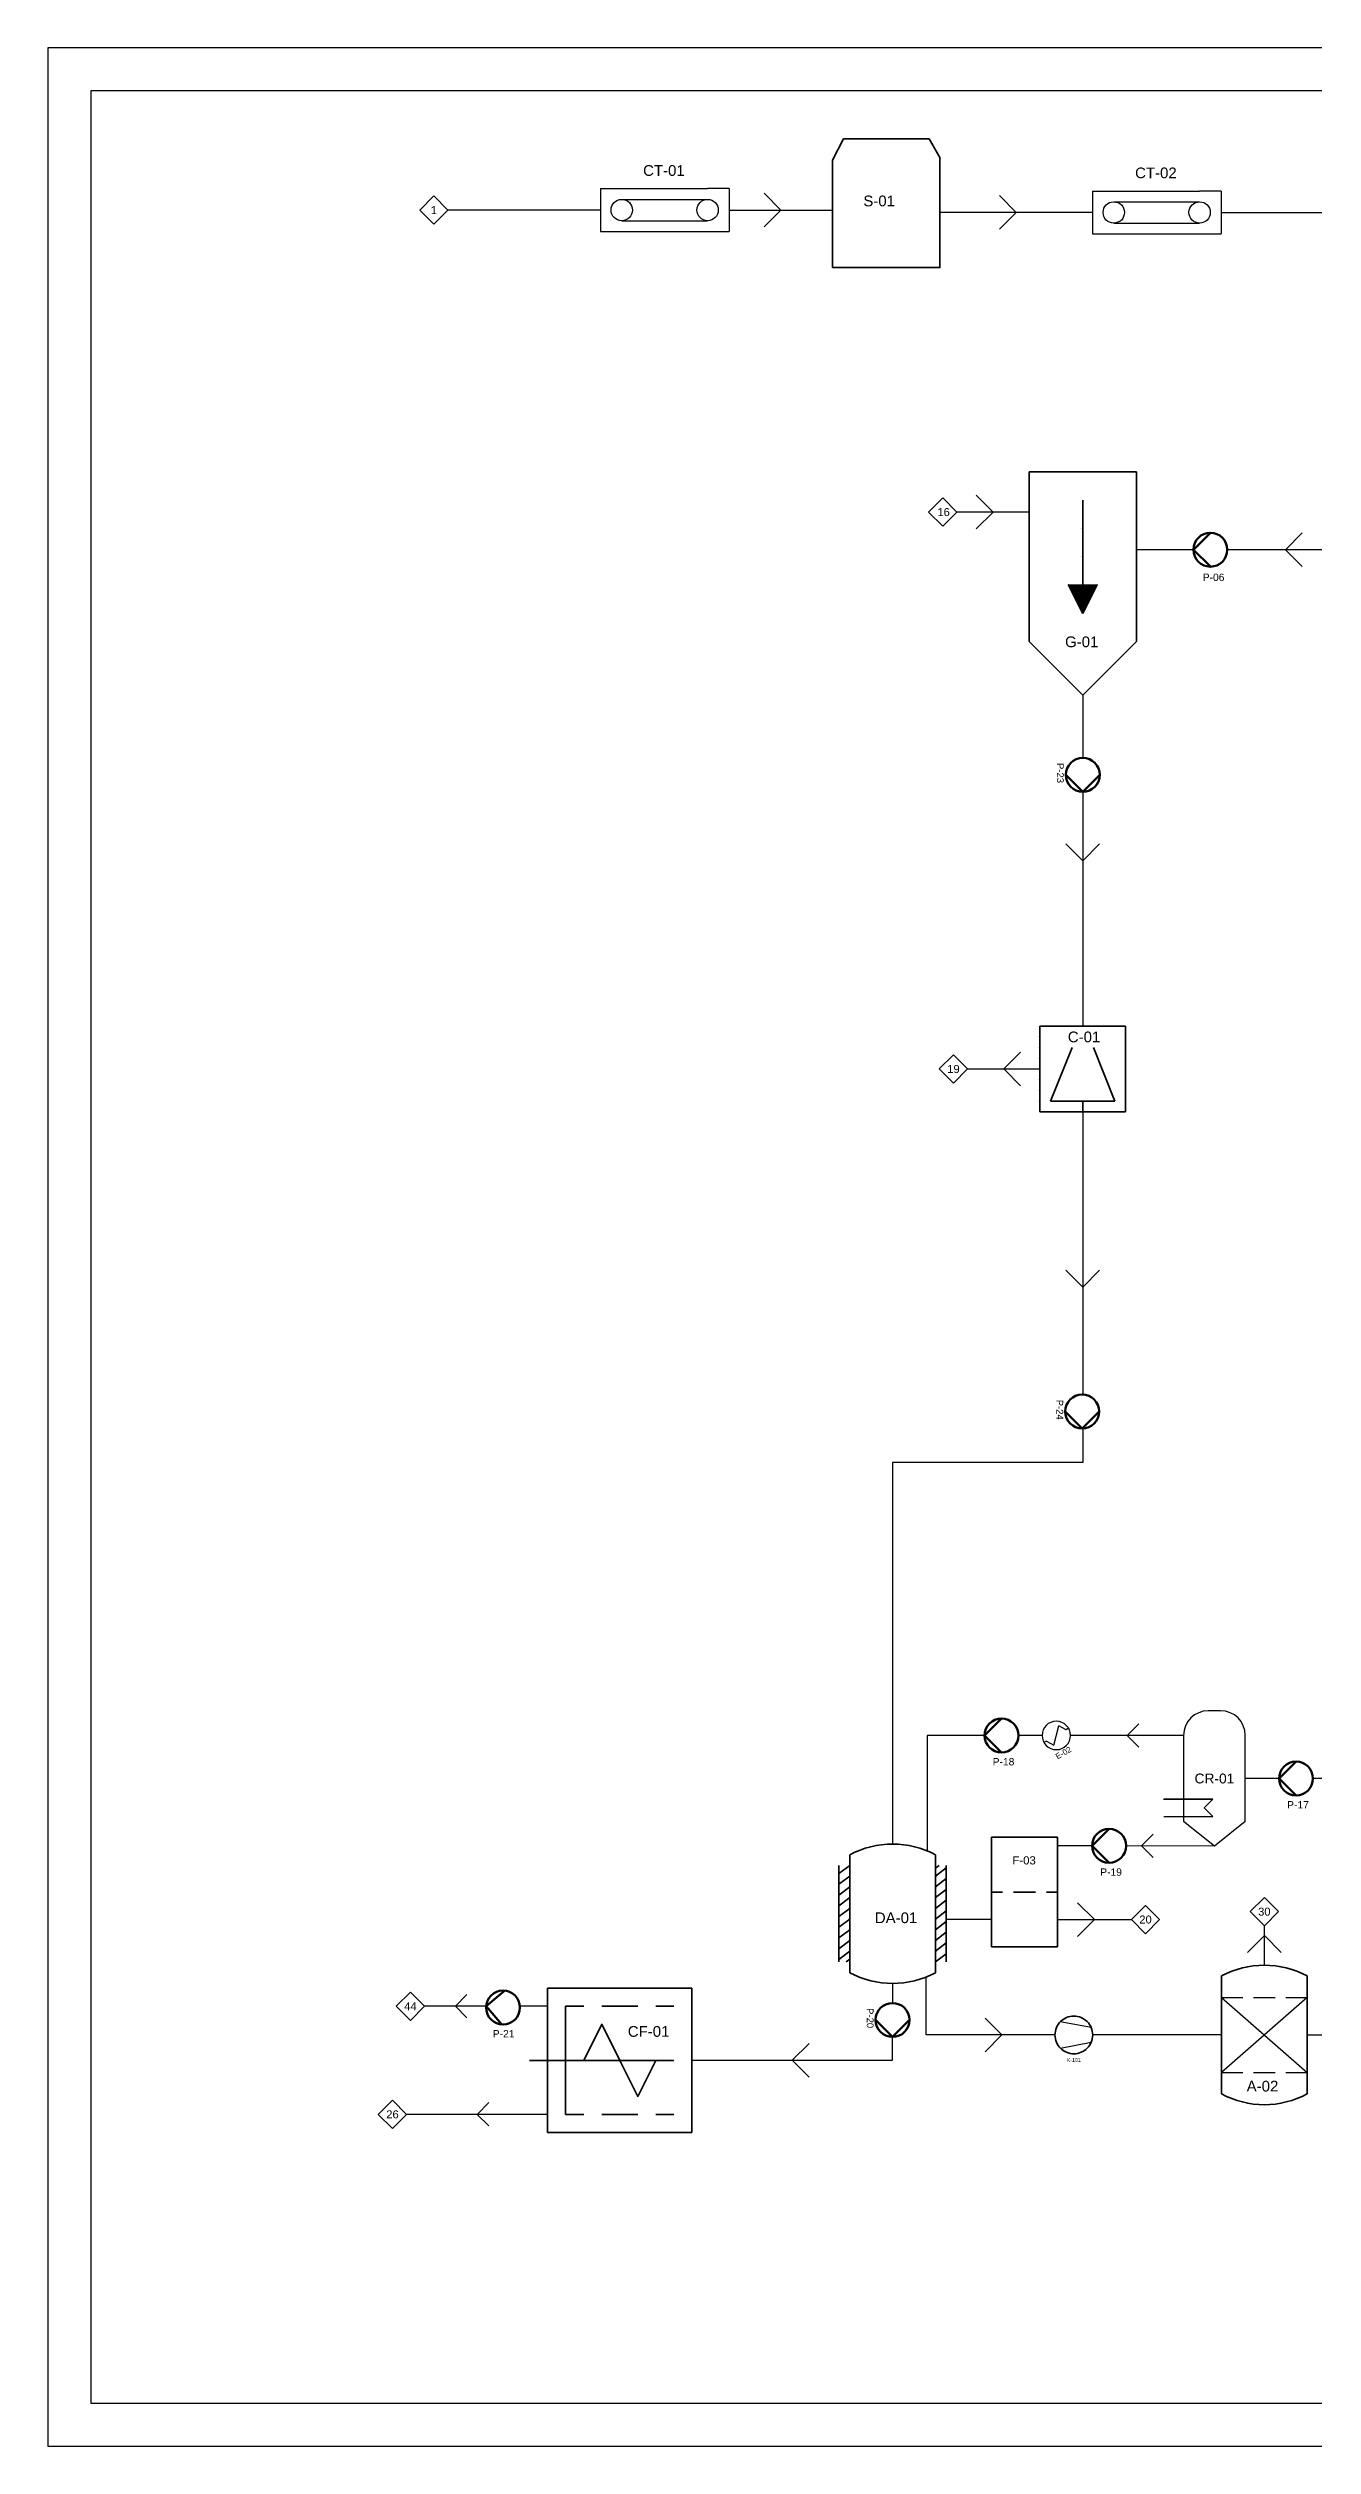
# Paper-space layout 'MPRE' of a CAD drawing. Header units: inches, sheet in millimetres. Extents: x 10 to 410, y 10 to 291.
# Drawn here: x 10 to 158, y 10 to 290.6 of the extents above; entities that cross this region are included whole.
import ezdxf
from ezdxf.enums import TextEntityAlignment as Align

# ---------------------------------------------------------------- set-up
doc = ezdxf.new("R2010")
doc.units = ezdxf.units.IN
doc.header["$LTSCALE"] = 5
doc.header["$MEASUREMENT"] = 0
doc.linetypes.add('ACAD_ISO08W100', pattern=[36, 24, -3, 6, -3])
doc.linetypes.add('LÍNEAS_OCULTAS2', pattern=[0.1875, 0.125, -0.0625])
doc.layers.add('Equipos', color=2, linetype='Continuous')
doc.layers.add('Info_TAGS', color=1, linetype='Continuous')
doc.styles.add('TEXTO_CUADRO', font='arial.ttf', dxfattribs={"height": 2})
doc.styles.add('TEXTO_INSTRUMENTOS', font='arial.ttf', dxfattribs={"height": 1})

# ---------------------------------------------------------------- blocks, each defined once
blk = doc.blocks.new('secador generico')
at = {"lineweight": 35}
for p, q in [((274.89, 256.09), (275.89, 258.09)), ((275.89, 258.09), (276.89, 258.09)), ((283.89, 258.09), (284.89, 256.36))]:
    blk.add_line(p, q, dxfattribs=at)
for points in [[(275.89, 258.09), (283.89, 258.09)], [(284.89, 256.36), (284.89, 246.09), (274.89, 246.09)], [(274.89, 246.09), (274.89, 256.09)]]:
    blk.add_lwpolyline(points, dxfattribs=at)
blk = doc.blocks.new('separar por gravedad')
at = {"linetype": 'ACAD_ISO08W100', "lineweight": 35}
h = blk.add_hatch(color=256, dxfattribs=at)
h.dxf.hatch_style = 1
h.paths.add_polyline_path([(240.74, 136.1), (239.42, 136.1), (240.74, 133.46)])
h.paths.add_polyline_path([(242.06, 136.1), (240.74, 136.1), (240.74, 133.46)])
for p, q in [((240.74, 144.01), (240.74, 133.46)), ((239.42, 136.1), (242.06, 136.1)), ((239.42, 136.1), (240.74, 133.46)), ((242.06, 136.1), (240.74, 133.46)), ((235.74, 130.83), (240.74, 125.83)), ((240.74, 125.83), (245.74, 130.83))]:
    blk.add_line(p, q, dxfattribs=at)
for points in [[(240.74, 146.65), (235.74, 146.65), (235.74, 130.83)], [(240.74, 146.65), (245.74, 146.65), (245.74, 130.83)]]:
    blk.add_lwpolyline(points, dxfattribs=at)
for p in [(240.74, 141.37), (240.74, 138.74), (239.42, 136.1), (240.74, 136.1), (240.74, 136.1), (242.06, 136.1)]:
    blk.add_point(p, dxfattribs=at)
at = {"linetype": 'ACAD_ISO08W100', "lineweight": 35, "style": 'TEXTO_INSTRUMENTOS', "flags": 4}
blk.add_attdef('TAG', (237.5, 129.67), '', height=1.9, dxfattribs=at)
blk = doc.blocks.new('A$C45ff1081')
at = {"lineweight": 35}
blk.add_blockref('separar por gravedad', (-235.74, -123.61), dxfattribs=at)
blk = doc.blocks.new('centrifugadora')
at = {"lineweight": 35}
for p, q in [((108.4, 212.32), (108.4, 208.32)), ((108.4, 212.32), (116.4, 212.32)), ((111.4, 210.32), (109.4, 205.32)), ((113.4, 210.32), (115.4, 205.32)), ((116.4, 212.32), (116.4, 208.32)), ((108.4, 204.32), (108.4, 208.32)), ((116.4, 204.32), (116.4, 208.32)), ((108.4, 204.32), (112.4, 204.32)), ((109.4, 205.32), (115.4, 205.32)), ((112.4, 205.32), (112.4, 204.32)), ((116.4, 204.32), (112.4, 204.32))]:
    blk.add_line(p, q, dxfattribs=at)
for p in [(108.4, 211.32), (108.4, 210.32), (108.4, 209.32), (108.4, 207.32), (108.4, 206.32), (108.4, 205.32)]:
    blk.add_point(p, dxfattribs=at)
blk = doc.blocks.new('VAPORIZADOR')
for p, q in [((7.5, 13.75), (5, 13.75)), ((0, 8.75), (0, -8.75)), ((12.5, -8.75), (12.5, 8.75)), ((5.95, -4.2), (-4.05, -4.2)), ((4.18, -5.97), (5.95, -4.2)), ((-4.05, -7.74), (5.95, -7.74)), ((6.25, -13.75), (0, -8.75)), ((5.95, -7.74), (4.18, -5.97)), ((12.5, -8.75), (6.25, -13.75))]:
    blk.add_line(p, q)
for centre, start, end in [((5, 8.75), 90, 180), ((7.5, 8.75), 0, 90)]:
    blk.add_arc(centre, 5, start, end)
at = {"style": 'TEXTO_CUADRO'}
blk.add_attdef('TAG', text='', height=2, dxfattribs=at).set_placement((6.25, 0), align=Align.MIDDLE_CENTER)
blk = doc.blocks.new('vessel with dished ends')
at = {"lineweight": 35}
for p, q in [((128, 243.23), (128, 254.23)), ((136, 254.23), (136, 243.23))]:
    blk.add_line(p, q, dxfattribs=at)
for centre, start, end in [((132, 246.73), 61.9275, 118.0725), ((132, 250.73), 241.9275, 298.0725)]:
    blk.add_arc(centre, 8.5, start, end, dxfattribs=at)
blk = doc.blocks.new('Tanque con camisa')
at = {"layer": 'Equipos', "color": 18, "lineweight": 35, "true_color": 0x000000}
for p, q in [((177.24, 250.99), (177.24, 241.99)), ((187.24, 241.99), (187.24, 250.99))]:
    blk.add_line(p, q, dxfattribs=at)
at = {"layer": 'Info_TAGS', "color": 18, "lineweight": 35, "true_color": 0x000000}
for p, q in [((178.24, 250.99), (177.24, 250.23)), ((178.24, 250.99), (178.24, 249.99)), ((178.24, 250.99), (178.24, 241.99)), ((186.24, 241.99), (186.24, 250.99)), ((186.24, 250.74), (186.57, 250.99)), ((186.24, 249.99), (187.24, 250.76)), ((178.24, 249.99), (177.24, 249.23)), ((178.24, 248.99), (177.24, 248.23)), ((186.24, 248.99), (187.24, 249.76)), ((186.24, 247.99), (187.24, 248.76)), ((178.24, 247.99), (177.24, 247.23)), ((178.24, 246.99), (177.24, 246.23)), ((178.24, 245.99), (177.24, 245.23)), ((186.24, 246.99), (187.24, 247.76)), ((186.24, 245.99), (187.24, 246.76)), ((178.24, 244.99), (177.24, 244.23)), ((178.24, 243.99), (177.24, 243.23)), ((186.24, 244.99), (187.24, 245.76)), ((186.24, 243.99), (187.24, 244.76)), ((186.24, 242.99), (187.24, 243.76)), ((178.24, 242.99), (177.24, 242.23)), ((178.24, 242.25), (177.9, 241.99)), ((186.24, 241.99), (186.24, 242.99)), ((186.24, 241.99), (187.24, 242.76))]:
    blk.add_line(p, q, dxfattribs=at)
for p in [(178.24, 249.99), (178.24, 249.99), (178.24, 248.99), (178.24, 248.99), (186.24, 249.99), (186.24, 249.99), (186.24, 248.99), (186.24, 248.99), (178.24, 247.99), (178.24, 247.99), (178.24, 246.99), (178.24, 246.99), (178.24, 245.99), (178.24, 245.99), (186.24, 247.99), (186.24, 247.99), (186.24, 246.99), (186.24, 246.99), (186.24, 245.99), (186.24, 245.99), (178.24, 244.99), (178.24, 244.99), (178.24, 243.99), (178.24, 243.99), (186.24, 244.99), (186.24, 244.99), (186.24, 243.99), (186.24, 243.99), (178.24, 242.99), (178.24, 242.99), (186.24, 242.99), (186.24, 242.99)]:
    blk.add_point(p, dxfattribs=at)
at = {"lineweight": 35}
blk.add_blockref('vessel with dished ends', (50.24, -2.24), dxfattribs=at)
blk = doc.blocks.new('decantador centrifugo')
at = {"lineweight": 35}
for p, q in [((259.3, 253.09), (260.3, 253.09)), ((261.3, 253.09), (263.3, 253.09)), ((264.3, 253.09), (265.3, 253.09)), ((259.3, 250.09), (257.3, 250.09)), ((259.3, 250.09), (259.3, 247.09)), ((259.3, 247.09), (260.3, 247.09)), ((261.3, 247.09), (263.3, 247.09)), ((264.3, 247.09), (265.3, 247.09))]:
    blk.add_line(p, q, dxfattribs=at)
for points in [[(258.3, 254.09), (266.3, 254.09), (266.3, 246.09), (258.3, 246.09), (258.3, 254.09)], [(259.3, 253.09), (259.3, 250.09), (260.3, 250.09), (261.3, 252.09), (262.3, 250.09), (263.3, 248.09), (264.3, 250.09), (265.3, 250.09)], [(260.3, 250.09), (262.3, 250.09), (264.3, 250.09)], [(260.3, 250.09), (262.3, 250.09), (264.3, 250.09)]]:
    blk.add_lwpolyline(points, dxfattribs=at)
at = {"layer": 'Equipos', "lineweight": 35}
for p, q in [((259.3, 253.09), (260.3, 253.09)), ((261.3, 253.09), (263.3, 253.09)), ((259.3, 247.09), (260.3, 247.09)), ((261.3, 247.09), (263.3, 247.09))]:
    blk.add_line(p, q, dxfattribs=at)
at = {"layer": 'Info_TAGS', "lineweight": 35}
for p, q in [((261.3, 252.09), (260.3, 250.09)), ((261.3, 252.09), (262.3, 250.09)), ((259.3, 250.09), (265.3, 250.09)), ((259.3, 250.09), (260.3, 250.09)), ((263.3, 248.09), (262.3, 250.09)), ((263.3, 248.09), (264.3, 250.09))]:
    blk.add_line(p, q, dxfattribs=at)
for points in [[(258.3, 254.09), (266.3, 254.09), (266.3, 246.09), (258.3, 246.09), (258.3, 254.09)], [(258.3, 254.09), (259.3, 254.09)], [(258.3, 246.09), (259.3, 246.09)]]:
    blk.add_lwpolyline(points, dxfattribs=at)
blk = doc.blocks.new('COMPRESSOR')
at = {"linetype": 'ByBlock', "lineweight": -2}
for p, q in [((0, 0.1), (0, 0)), ((20, 0.1), (20, 0))]:
    blk.add_line(p, q, dxfattribs=at)
at = {"lineweight": -2}
for p, q in [((19.2, 3.9), (2.8, 7)), ((2.9, -7), (19.2, -3.9))]:
    blk.add_line(p, q, dxfattribs=at)
at = {"linetype": 'ACAD_ISO08W100', "lineweight": 35}
blk.add_circle((10, 0), 10, dxfattribs=at)
at = {"style": 'TEXTO_CUADRO'}
blk.add_attdef('TAG', text='', height=2, dxfattribs=at).set_placement((10, -13.3), align=Align.MIDDLE_CENTER)
blk = doc.blocks.new('NUMERADOR_DE_LINEA')
blk.add_lwpolyline([(3.54, -3.54), (7.07, 0), (3.54, 3.54), (0, 0)], close=True)
at = {"style": 'TEXTO_CUADRO'}
blk.add_attdef('NL', text='', height=2, dxfattribs=at).set_placement((3.54, 0), align=Align.MIDDLE_CENTER)
blk = doc.blocks.new('bomba')
at = {"lineweight": 100}
for p, q in [((186.71, 141.99), (191.7, 137)), ((191.7, 137), (186.71, 132)), ((191.71, 137), (191.7, 137)), ((186.71, 132), (186.71, 131.99))]:
    blk.add_line(p, q, dxfattribs=at)
blk.add_circle((186.71, 137), 5, dxfattribs=at)
at = {"lineweight": 100, "style": 'TEXTO_CUADRO'}
blk.add_attdef('P-101', (183.22, 129.4), '', height=2, dxfattribs=at)
blk = doc.blocks.new('Filtro (general)')
at = {"lineweight": 35}
for p, q in [((289.34, 272.34), (286.34, 272.34)), ((286.34, 272.34), (286.34, 267.34)), ((289.34, 272.34), (292.34, 272.34)), ((292.34, 272.34), (292.34, 267.34)), ((286.34, 262.34), (286.34, 267.34)), ((286.34, 267.34), (287.34, 267.34)), ((286.34, 267.34), (287.34, 267.34)), ((288.34, 267.34), (290.34, 267.34)), ((292.34, 267.34), (291.34, 267.34)), ((292.34, 267.34), (291.34, 267.34)), ((292.34, 262.34), (292.34, 267.34)), ((289.34, 262.34), (286.34, 262.34)), ((289.34, 262.34), (292.34, 262.34))]:
    blk.add_line(p, q, dxfattribs=at)
blk = doc.blocks.new('INTERCAMBIADOR_DE_CALOR')
for p, q in [((1, 0), (2.5, 2.5)), ((7.5, -2.5), (2.5, 2.5)), ((0, 0), (1, 0)), ((9, 0), (7.5, -2.5)), ((9, 0), (10, 0))]:
    blk.add_line(p, q)
blk.add_circle((5, 0), 5)
at = {"style": 'TEXTO_CUADRO'}
blk.add_attdef('TAG', text='', height=2, dxfattribs=at).set_placement((5.87, -6.56), align=Align.MIDDLE_CENTER)

psp = doc.layouts.new('MPRE')

# ---------------------------------------------------------------- linework, layer by layer
for p, q in [((74.61, 274.14), (74.61, 269.12)), ((74.61, 274.14), (87.16, 274.14)), ((77.12, 272.88), (87.16, 272.88)), ((89.67, 274.14), (87.16, 274.14)), ((89.67, 274.14), (89.67, 269.12)), ((132.16, 273.86), (132.16, 268.84)), ((132.16, 273.86), (144.71, 273.86)), ((134.67, 272.61), (144.71, 272.61)), ((147.22, 273.86), (144.71, 273.86)), ((147.22, 273.86), (147.22, 268.84)), ((74.61, 271.63), (56.79, 271.63)), ((77.12, 270.37), (87.16, 270.37)), ((89.67, 271.63), (101.79, 271.63)), ((132.16, 271.35), (114.34, 271.35)), ((134.67, 270.1), (144.71, 270.1)), ((147.22, 271.35), (159.34, 271.35)), ((74.61, 269.12), (89.67, 269.12)), ((132.16, 268.84), (147.22, 268.84)), ((124.77, 236.29), (116.32, 236.29)), ((143.99, 231.89), (137.31, 231.89)), ((172.17, 231.89), (147.95, 231.89)), ((131.04, 214.86), (131.04, 207.53)), ((131.04, 203.56), (131.04, 176.15)), ((117.57, 171.13), (126.02, 171.13)), ((131.04, 166.11), (131.04, 133.03)), ((131.04, 129.13), (131.04, 125.1)), ((131.04, 125.1), (108.79, 125.1)), ((108.79, 125.1), (108.79, 80.45)), ((112.84, 93.15), (112.84, 79.65)), ((119.56, 93.15), (112.84, 93.15)), ((126.28, 93.15), (123.52, 93.15)), ((142.84, 93.15), (129.6, 93.15)), ((154.01, 88.11), (150.04, 88.11)), ((169.18, 88.11), (157.97, 88.11)), ((140.5, 85.68), (146.27, 85.68)), ((132.13, 80.24), (128.07, 80.24)), ((146.44, 80.18), (136.1, 80.22)), ((120.35, 71.61), (115.07, 71.62)), ((128.07, 71.61), (136.72, 71.61)), ((152.28, 66.26), (152.28, 70.87)), ((108.79, 64.13), (108.79, 61.84)), ((147.26, 62.5), (149.77, 62.5)), ((147.26, 62.5), (157.3, 53.71)), ((157.3, 62.5), (147.26, 53.71)), ((151.02, 62.5), (153.53, 62.5)), ((151.02, 62.5), (153.53, 62.5)), ((154.79, 62.5), (157.3, 62.5)), ((61.25, 61.46), (54.05, 61.46)), ((68.44, 61.46), (65.2, 61.46)), ((147.26, 53.71), (149.77, 53.71)), ((147.26, 53.71), (149.77, 53.71)), ((151.02, 53.71), (153.53, 53.71)), ((154.79, 53.71), (157.3, 53.71))]:
    psp.add_line(p, q)
at = {"lineweight": 35}
for p, q in [((95.73, 271.63), (93.76, 273.6)), ((123.25, 271.35), (121.28, 273.32)), ((95.73, 271.63), (93.76, 269.66)), ((123.25, 271.35), (121.28, 269.38)), ((120.54, 236.29), (118.57, 238.26)), ((120.54, 236.29), (118.57, 234.32)), ((154.74, 231.89), (156.71, 233.86)), ((154.74, 231.89), (156.71, 229.93)), ((131.04, 195.5), (129.07, 197.47)), ((131.04, 195.5), (133.01, 197.47)), ((121.8, 171.13), (123.76, 173.1)), ((121.8, 171.13), (123.76, 169.16)), ((131.04, 145.61), (129.07, 147.57)), ((131.04, 145.61), (133.01, 147.57)), ((136.22, 93.15), (137.58, 94.51)), ((136.22, 93.15), (137.58, 91.78)), ((137.92, 80.22), (139.28, 81.58)), ((137.92, 80.22), (139.28, 78.85)), ((132.4, 71.61), (130.43, 73.58)), ((132.4, 71.61), (130.43, 69.64)), ((152.28, 69.72), (150.31, 67.75)), ((152.28, 69.72), (154.25, 67.75)), ((57.65, 61.46), (59.01, 62.83)), ((57.65, 61.46), (59.01, 60.1)), ((121.59, 58.11), (119.62, 60.07)), ((97.05, 55.14), (99.02, 57.11)), ((121.59, 58.11), (119.62, 56.14)), ((97.05, 55.14), (99.02, 53.17)), ((60.2, 48.81), (61.56, 50.18)), ((60.2, 48.81), (61.56, 47.45))]:
    psp.add_line(p, q, dxfattribs=at)
at = {"color": 1}
psp.add_line((157.3, 58.11), (199.74, 58.11), dxfattribs=at)
at = {"color": 30, "true_color": 0xf8991e}
psp.add_line((68.44, 48.81), (51.95, 48.81), dxfattribs=at)
for points in [[(10, 10), (410, 10), (410, 290.6), (10, 290.6)], [(15, 15), (405, 15), (405, 285.6), (15, 285.6)]]:
    psp.add_lwpolyline(points, close=True)
at = {"color": 1}
for points in [[(127.79, 58.11), (112.73, 58.11), (112.73, 64.89)], [(147.26, 58.11), (132.2, 58.11)]]:
    psp.add_lwpolyline(points, dxfattribs=at)
psp.add_lwpolyline([(85.31, 55.14), (108.79, 55.14), (108.79, 57.87)])
for centre in [(77.12, 271.63), (87.16, 271.63), (134.67, 271.35), (144.71, 271.35)]:
    psp.add_circle(centre, 1.25)

# ---------------------------------------------------------------- block references
at = {"xscale": 1.254768757214539, "yscale": 1.254768757214539, "zscale": 1.254768757214539}
for name, p in [('secador generico', (-243.14, -43.88)), ('A$C45ff1081', (124.77, 212.08)), ('centrifugadora', (-10, -90.26)), ('Tanque con camisa', (-119.87, -237)), ('vessel with dished ends', (-13.35, -254))]:
    psp.add_blockref(name, p, dxfattribs=at)
at = {"color": 5, "lineweight": 35, "xscale": 0.468138056028316, "yscale": 0.468138056028316, "zscale": 0.468138056028316}
for p, values in [((53.48, 271.63), {'NL': '1'}), ((114.26, 171.13), {'NL': '19'}), ((136.72, 71.61), {'NL': '20'}), ((150.62, 72.53), {'NL': '30'}), ((50.74, 61.46), {'NL': '44'}), ((48.64, 48.81), {'NL': '26'})]:
    psp.add_blockref('NUMERADOR_DE_LINEA', p, dxfattribs=at).add_auto_attribs(values)
at = {"color": 5, "lineweight": 35}
ref = psp.add_blockref('NUMERADOR_DE_LINEA', (116.32, 236.29), dxfattribs=dict(at, xscale=-0.468138056028316, yscale=0.468138056028316, zscale=0.468138056028316, rotation=359.999999991727))
ref.add_attrib('NL', '16', dxfattribs={"height": 0.936, "rotation": 360, "style": 'TEXTO_CUADRO'}).set_placement((114.76, 236.29), align=Align.MIDDLE_CENTER)
for p, xscale, yscale, zscale, rotation in [((220.05, 286.25), 0.3967942492787702, 0.3967942492787702, 0.3967942492787702, 180), ((195.62, 147.51), 0.3967942492787702, 0.3967942492787702, 0.3967942492787702, 180), ((230.07, 142.47), 0.3967942492787702, 0.3967942492787702, 0.3967942492787702, 180), ((208.2, 134.6), 0.3967942492787702, 0.3967942492787702, 0.3967942492787702, 180), ((141.44, 109.54), 0.3967942492787701, 0.3967942492787701, 0.3967942492787701, 175.3931176166837)]:
    psp.add_blockref('bomba', p, dxfattribs=dict(xscale=xscale, yscale=yscale, zscale=zscale, rotation=rotation))
at = {"xscale": 0.3967942492787702, "yscale": 0.3967942492787702, "zscale": 0.3967942492787702, "rotation": 270}
for p, values in [((76.68, 279.63), {'P-101': 'P-23'}), ((76.61, 205.13), {'P-101': 'P-24'}), ((54.43, 133.94), {'P-101': 'P-20'})]:
    psp.add_blockref('bomba', p, dxfattribs=at).add_auto_attribs(values)
at = {"color": 3, "linetype": 'LÍNEAS_OCULTAS2', "lineweight": 35}
ref = psp.add_blockref('INTERCAMBIADOR_DE_CALOR', (129.38, 93.98), dxfattribs=dict(at, xscale=-0.3325010091532735, yscale=0.3325010091532735, zscale=0.3325010091532735, rotation=29.99999999999893))
ref.add_attrib('TAG', 'E-02', dxfattribs={"height": 0.665, "rotation": 30, "style": 'TEXTO_CUADRO'}).set_placement((128.78, 91.11), align=Align.MIDDLE_CENTER)
for name, p, xscale, yscale, zscale, values in [('VAPORIZADOR', (142.84, 88.11), 0.5762267536337996, 0.5762267536337996, 0.5762267536337996, {'TAG': 'CR-01'}), ('COMPRESSOR', (127.79, 58.1), 0.2204622370264786, 0.2204622370264786, 0.2204622370264786, {'TAG': 'K-101'})]:
    psp.add_blockref(name, p, dxfattribs=dict(xscale=xscale, yscale=yscale, zscale=zscale)).add_auto_attribs(values)
at = {"lineweight": 35}
for name, p, xscale, yscale, zscale in [('Filtro (general)', (-247.69, -268.8), 1.285336181043949, 1.285336181043949, 1.285336181043949), ('decantador centrifugo', (-476.09, -472.1), 2.108152315316031, 2.108152315316031, 2.108152315316031)]:
    psp.add_blockref(name, p, dxfattribs=dict(at, xscale=xscale, yscale=yscale, zscale=zscale))

# ---------------------------------------------------------------- texts
at = {"attachment_point": 1, "style": 'TEXTO_INSTRUMENTOS'}
for s, width, gutter_width, insert, char_height in [('CT-01', 7.2756, 6.27, (79.61, 276.89), 1.255), ('CT-02', 7.2756, 6.27, (137.16, 276.61), 1.255), ('S-01', 7.2756, 6.27, (105.37, 273.33), 1.255), ('P-06', 4.9935, 4.31, (145.07, 229.09), 0.861), ('G-01', 7.2756, 6.27, (128.97, 221.74), 1.255), ('C-01', 7.2756, 6.27, (129.29, 175.51), 1.255), ('P-18', 4.9935, 4.31, (120.5, 90.5), 0.861), ('P-17', 4.9935, 4.31, (154.95, 85.46), 0.861), ('P-19', 4.9935, 4.31, (133.08, 77.59), 0.861), ('DA-01', 7.2756, 6.27, (106.72, 72.44), 1.255), ('CF-01', 7.2756, 6.27, (77.82, 59.14), 1.255), ('P-21', 4.9935, 4.31, (62.03, 58.67), 0.861), ('A-02', 7.2756, 6.27, (150.21, 52.74), 1.255)]:
    psp.add_mtext_dynamic_manual_height_columns(s, width=width, gutter_width=gutter_width, heights=[0], dxfattribs=dict(at, insert=insert, char_height=char_height))
at = {"lineweight": 35, "insert": (121.84, 79.01), "char_height": 0.957, "attachment_point": 1, "style": 'TEXTO_INSTRUMENTOS'}
psp.add_mtext_dynamic_manual_height_columns('\\pxqc;F-03', width=4.6658, gutter_width=4.79, heights=[0], dxfattribs=at)

doc.saveas('drawing.dxf')
